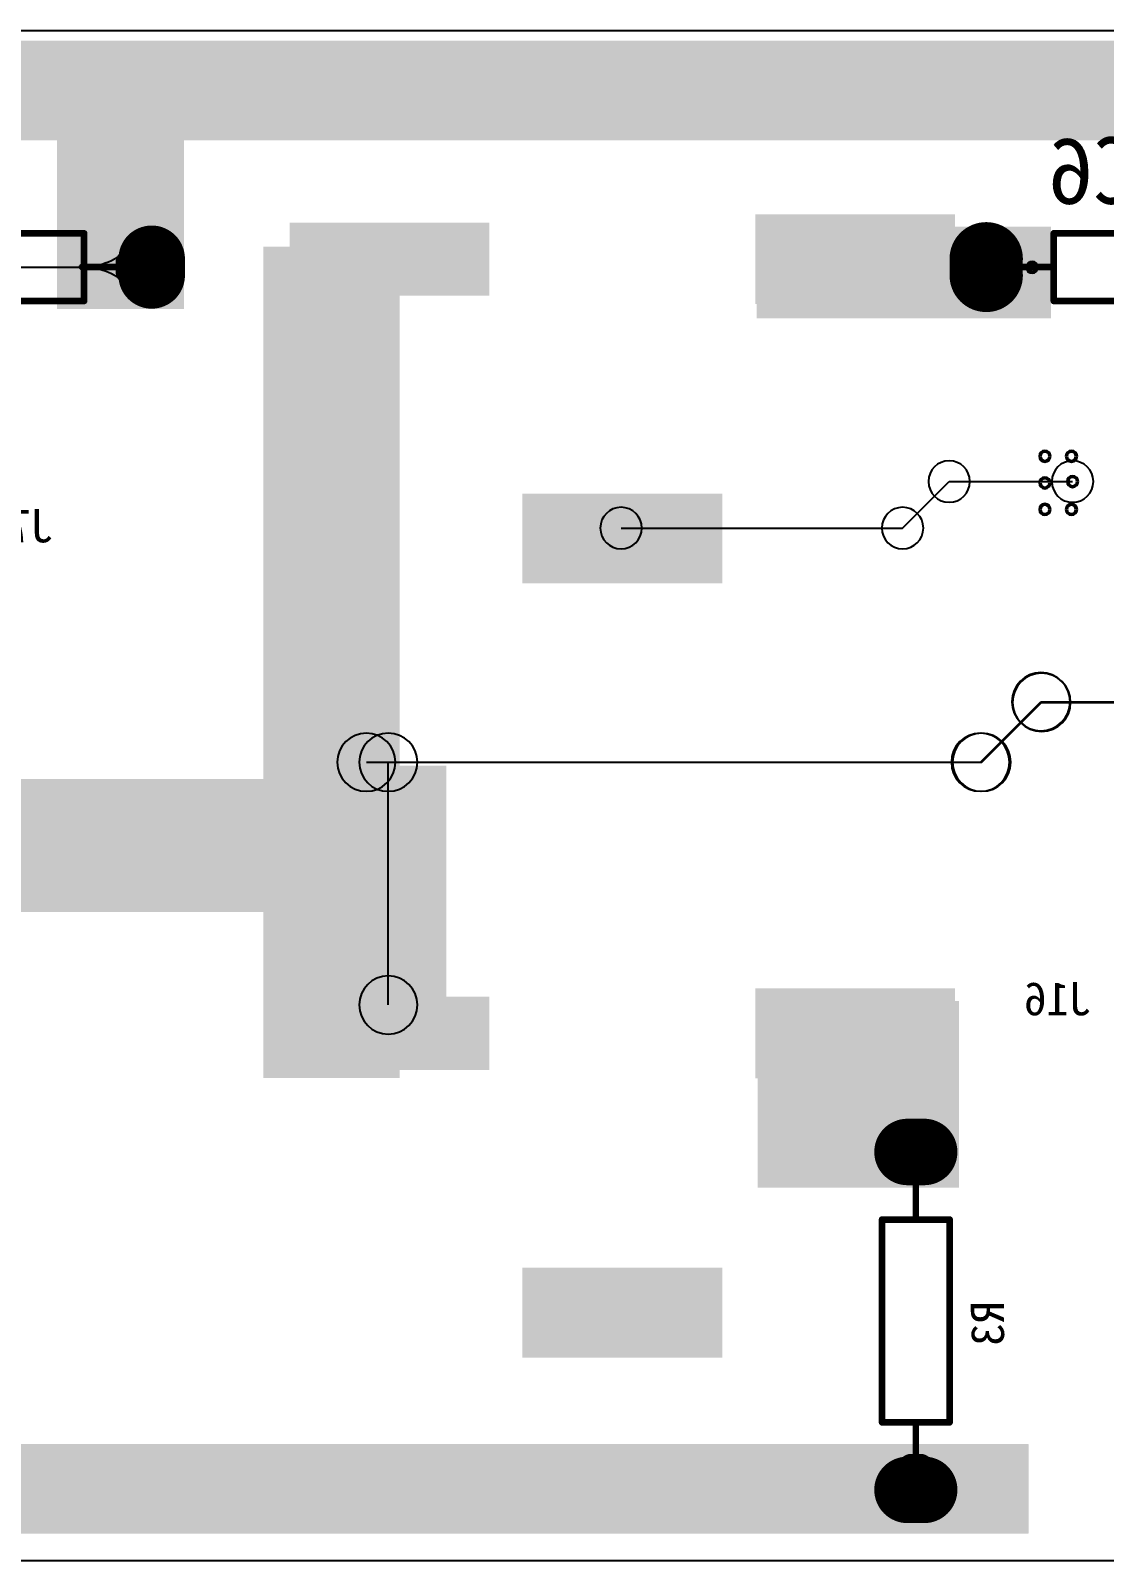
# Model space of a CAD drawing. Header units: inches. Extents: x 32166 to 66782, y 2386 to 7162.
# Drawn here: x 33631.7 to 33760.9, y 3216.8 to 3400.8 of the extents above; entities that cross this region are included whole.
import ezdxf

# ---------------------------------------------------------------- set-up
doc = ezdxf.new("R2010")
doc.units = ezdxf.units.IN
doc.header["$LTSCALE"] = 0.64311
doc.header["$MEASUREMENT"] = 0
for name, color, linetype in [('BOTTOMLAYER', 5, 'CONTINUOUS'), ('BOTTOMOVERLAY', 54, 'CONTINUOUS'), ('BOTTOMPASTE', 16, 'CONTINUOUS'), ('BOTTOMSOLDER', 6, 'CONTINUOUS'), ('KEEPOUTLAYER', 6, 'CONTINUOUS'), ('MULTILAYER', 9, 'CONTINUOUS')]:
    doc.layers.add(name, color=color, linetype=linetype)
doc.styles.get("Standard").update_dxf_attribs({"font": 'txt', "width": 0.8})

msp = doc.modelspace()

# ---------------------------------------------------------------- linework, layer by layer
at = {"layer": 'BOTTOMLAYER'}
for p, q in [((33620.71, 3372.4), (33643.38, 3372.4)), ((33746.66, 3372.4), (33752.17, 3372.4)), ((33752.17, 3372.4), (33752.2, 3372.37)), ((33736.61, 3341.01), (33742.21, 3346.61)), ((33742.21, 3346.61), (33757.05, 3346.61)), ((33702.75, 3341.01), (33736.61, 3341.01)), ((33745.97, 3312.85), (33753.25, 3320.13)), ((33753.25, 3320.13), (33776.09, 3320.13)), ((33674.75, 3312.85), (33745.97, 3312.85)), ((33674.75, 3283.65), (33674.75, 3312.85))]:
    msp.add_line(p, q, dxfattribs=at)
for points, const_width in [([(33646.3, 3371.4), (33646.3, 3373.4)], 8), ([(33746.66, 3371.4), (33746.66, 3373.4)], 8), ([(33643.38, 3373), (33643.38, 3371.8)], 2), ([(33737.2, 3265.97), (33739.2, 3265.97)], 8), ([(33737.2, 3225.33), (33739.2, 3225.33)], 8), ([(33738.8, 3228.25), (33737.6, 3228.25)], 2)]:
    msp.add_lwpolyline(points, dxfattribs=dict(at, const_width=const_width))
for points, const_width in [([(33648.3, 3373.4, 1), (33644.3, 3373.4, 1)], 4), ([(33748.66, 3373.4, 1), (33744.66, 3373.4, 1)], 4), ([(33648.3, 3371.4, 1), (33644.3, 3371.4, 1)], 4), ([(33748.66, 3371.4, 1), (33744.66, 3371.4, 1)], 4), ([(33643.88, 3373, 1), (33642.88, 3373, 1)], 1), ([(33643.88, 3371.8, 1), (33642.88, 3371.8, 1)], 1), ([(33737.2, 3263.97, 1), (33737.2, 3267.97, 1)], 4), ([(33739.2, 3263.97, 1), (33739.2, 3267.97, 1)], 4), ([(33737.2, 3223.33, 1), (33737.2, 3227.33, 1)], 4), ([(33739.2, 3223.33, 1), (33739.2, 3227.33, 1)], 4), ([(33737.6, 3227.75, 1), (33737.6, 3228.75, 1)], 1), ([(33738.8, 3227.75, 1), (33738.8, 3228.75, 1)], 1)]:
    msp.add_lwpolyline(points, format="xyb", close=True, dxfattribs=dict(at, const_width=const_width))
for centre, radius, start, end in [((33637.87, 3380.83), 8.43, 270, 315), ((33643.83, 3374.87), 0.254, 0, 180), ((33643.83, 3374.87), 0.254, 180, 0), ((33640.32, 3378.38), 5.98, 270.0001, 315.0001), ((33644.54, 3374.15), 0.254, 0, 180), ((33644.54, 3374.15), 0.254, 180, 0), ((33749.82, 3373.89), 0.254, 0, 180), ((33749.82, 3373.89), 0.254, 180, 0), ((33752.17, 3374.99), 2.59, 205.212, 270), ((33751.85, 3372.71), 0.254, 0, 180), ((33752.2, 3372.37), 0.5, 0, 180), ((33637.87, 3372.4), 0.254, 0, 180), ((33637.87, 3372.4), 0.254, 0, 180), ((33637.87, 3372.4), 0.254, 180, 0), ((33637.87, 3372.4), 0.254, 180, 0), ((33637.87, 3363.97), 8.43, 45, 90), ((33640.32, 3372.4), 0.254, 0, 180), ((33640.32, 3372.4), 0.254, 0, 180), ((33640.32, 3372.4), 0.254, 180, 0), ((33640.32, 3372.4), 0.254, 180, 0), ((33640.32, 3366.42), 5.98, 44.9999, 89.9999), ((33643.38, 3372.4), 0.254, 0, 180), ((33643.38, 3372.4), 0.254, 180, 0), ((33644.54, 3370.65), 0.254, 0, 180), ((33746.66, 3372.4), 0.254, 0, 180), ((33746.66, 3372.4), 0.254, 180, 0), ((33749.82, 3370.91), 0.254, 0, 180), ((33749.82, 3370.91), 0.254, 180, 0), ((33752.17, 3369.81), 2.59, 90, 154.788), ((33750.93, 3372.4), 0.254, 0, 180), ((33750.93, 3372.4), 0.254, 180, 0), ((33751.09, 3372.4), 0.254, 0, 180), ((33751.09, 3372.4), 0.254, 180, 0), ((33750.93, 3371.1), 1.3, 44.9997, 89.9997), ((33751.09, 3373.48), 1.08, 270.0002, 315.0002), ((33751.85, 3372.71), 0.254, 180, 0), ((33751.85, 3372.02), 0.254, 0, 180), ((33751.85, 3372.02), 0.254, 180, 0), ((33752.2, 3372.37), 0.5, 180, 0), ((33752.17, 3372.4), 0.254, 0, 180), ((33752.17, 3372.4), 0.254, 0, 180), ((33752.17, 3372.4), 0.254, 0, 180), ((33752.17, 3372.4), 0.254, 0, 180), ((33752.17, 3372.4), 0.254, 180, 0), ((33752.17, 3372.4), 0.254, 180, 0), ((33752.17, 3372.4), 0.254, 180, 0), ((33752.17, 3372.4), 0.254, 180, 0), ((33752.2, 3372.37), 0.254, 0, 180), ((33752.2, 3372.37), 0.254, 180, 0), ((33643.83, 3369.93), 0.254, 0, 180), ((33643.83, 3369.93), 0.254, 180, 0), ((33644.54, 3370.65), 0.254, 180, 0), ((33742.21, 3346.61), 2.5, 0, 180), ((33742.21, 3346.61), 2.5, 0, 180), ((33753.72, 3349.65), 0.5, 0, 180), ((33753.72, 3349.65), 0.5, 180, 0), ((33757.05, 3346.61), 2.5, 0, 180), ((33756.92, 3349.65), 0.5, 0, 180), ((33756.92, 3349.65), 0.5, 180, 0), ((33757.05, 3346.61), 0.5, 0, 180), ((33742.21, 3346.61), 2.5, 180, 0), ((33742.21, 3346.61), 2.5, 180, 0), ((33753.72, 3346.45), 0.5, 0, 180), ((33753.72, 3346.45), 0.5, 180, 0), ((33757.05, 3346.61), 2.5, 180, 0), ((33757.05, 3346.61), 0.5, 180, 0), ((33702.75, 3341.01), 2.5, 0, 180), ((33736.61, 3341.01), 2.5, 0, 180), ((33736.61, 3341.01), 2.5, 0, 180), ((33753.72, 3343.25), 0.5, 0, 180), ((33756.92, 3343.25), 0.5, 0, 180), ((33753.72, 3343.25), 0.5, 180, 0), ((33756.92, 3343.25), 0.5, 180, 0), ((33702.75, 3341.01), 2.5, 180, 0), ((33736.61, 3341.01), 2.5, 180, 0), ((33736.61, 3341.01), 2.5, 180, 0), ((33753.25, 3320.13), 3.5, 0, 180), ((33753.25, 3320.13), 3.5, 0, 180), ((33753.25, 3320.13), 3.5, 180, 0), ((33753.25, 3320.13), 3.5, 180, 0), ((33674.75, 3312.85), 3.5, 0, 180), ((33674.75, 3312.85), 3.5, 0, 180), ((33745.97, 3312.85), 3.5, 0, 180), ((33745.97, 3312.85), 3.5, 0, 180), ((33674.75, 3312.85), 3.5, 180, 0), ((33674.75, 3312.85), 3.5, 180, 0), ((33745.97, 3312.85), 3.5, 180, 0), ((33745.97, 3312.85), 3.5, 180, 0), ((33674.75, 3283.65), 3.5, 0, 180), ((33674.75, 3283.65), 3.5, 180, 0)]:
    msp.add_arc(centre, radius, start, end, dxfattribs=at)
for points in [[(33420.08, 3388.17), (33792.8, 3388.17), (33420.08, 3399.57), (33792.8, 3399.57)], [(33634.92, 3367.37), (33650.2, 3367.37), (33634.92, 3391.37), (33650.2, 3391.37)], [(33742.5, 3378.35), (33719.3, 3378.35), (33742.5, 3368.35), (33719.3, 3368.35)], [(33686.5, 3377.35), (33663.3, 3377.35), (33686.5, 3369.35), (33663.3, 3369.35)], [(33719.17, 3366.45), (33754.45, 3366.45), (33719.17, 3377.25), (33754.45, 3377.25)], [(33659.97, 3274.85), (33675.97, 3274.85), (33659.97, 3374.85), (33675.97, 3374.85)], [(33691.3, 3334.75), (33714.5, 3334.75), (33691.3, 3344.75), (33714.5, 3344.75)], [(33340.92, 3294.85), (33673.97, 3294.85), (33340.92, 3310.85), (33673.97, 3310.85)], [(33742.5, 3285.23), (33719.3, 3285.23), (33742.5, 3275.23), (33719.3, 3275.23)], [(33686.5, 3284.23), (33663.3, 3284.23), (33686.5, 3276.23), (33663.3, 3276.23)], [(33719.17, 3261.69), (33743.41, 3261.69), (33719.17, 3284.13), (33743.41, 3284.13)], [(33691.3, 3241.63), (33714.5, 3241.63), (33691.3, 3251.63), (33714.5, 3251.63)], [(33423.08, 3220.09), (33751.76, 3220.09), (33423.08, 3230.81), (33751.76, 3230.81)]]:
    msp.add_solid(points, dxfattribs=at)
at = {"layer": 'BOTTOMOVERLAY', "const_width": 0.8}
for points in [[(33613.78, 3376.46), (33638.17, 3376.46)], [(33638.17, 3368.33), (33638.17, 3376.46)], [(33754.79, 3368.33), (33754.79, 3376.46)], [(33754.79, 3376.46), (33779.18, 3376.46)], [(33638.17, 3372.4), (33642.23, 3372.4)], [(33750.73, 3372.4), (33754.79, 3372.4)], [(33613.78, 3368.33), (33638.17, 3368.33)], [(33754.79, 3368.33), (33779.18, 3368.33)], [(33738.2, 3257.84), (33738.2, 3261.9)], [(33734.14, 3233.45), (33734.14, 3257.84)], [(33734.14, 3257.84), (33742.26, 3257.84)], [(33742.26, 3233.45), (33742.26, 3257.84)], [(33734.14, 3233.45), (33742.26, 3233.45)], [(33738.2, 3229.39), (33738.2, 3233.45)]]:
    msp.add_lwpolyline(points, dxfattribs=at)
at = {"layer": 'BOTTOMOVERLAY', "const_width": 0.4}
for points in [[(33638.37, 3376.46, 1), (33637.97, 3376.46, 1)], [(33638.37, 3376.46, 1), (33637.97, 3376.46, 1)], [(33754.99, 3376.46, 1), (33754.59, 3376.46, 1)], [(33754.99, 3376.46, 1), (33754.59, 3376.46, 1)], [(33638.37, 3372.4, 1), (33637.97, 3372.4, 1)], [(33642.43, 3372.4, 1), (33642.03, 3372.4, 1)], [(33750.93, 3372.4, 1), (33750.53, 3372.4, 1)], [(33754.99, 3372.4, 1), (33754.59, 3372.4, 1)], [(33638.37, 3368.33, 1), (33637.97, 3368.33, 1)], [(33638.37, 3368.33, 1), (33637.97, 3368.33, 1)], [(33754.99, 3368.33, 1), (33754.59, 3368.33, 1)], [(33754.99, 3368.33, 1), (33754.59, 3368.33, 1)], [(33738.2, 3261.7, 1), (33738.2, 3262.1, 1)], [(33734.14, 3257.64, 1), (33734.14, 3258.04, 1)], [(33734.14, 3257.64, 1), (33734.14, 3258.04, 1)], [(33738.2, 3257.64, 1), (33738.2, 3258.04, 1)], [(33742.26, 3257.64, 1), (33742.26, 3258.04, 1)], [(33742.26, 3257.64, 1), (33742.26, 3258.04, 1)], [(33734.14, 3233.25, 1), (33734.14, 3233.65, 1)], [(33734.14, 3233.25, 1), (33734.14, 3233.65, 1)], [(33738.2, 3233.25, 1), (33738.2, 3233.65, 1)], [(33742.26, 3233.25, 1), (33742.26, 3233.65, 1)], [(33742.26, 3233.25, 1), (33742.26, 3233.65, 1)], [(33738.2, 3229.19, 1), (33738.2, 3229.59, 1)]]:
    msp.add_lwpolyline(points, format="xyb", close=True, dxfattribs=at)
at = {"layer": 'BOTTOMPASTE', "const_width": 8}
msp.add_lwpolyline([(33746.66, 3371.4), (33746.66, 3373.4)], dxfattribs=at)
at = {"layer": 'BOTTOMPASTE', "const_width": 4}
for points in [[(33748.66, 3373.4, 1), (33744.66, 3373.4, 1)], [(33748.66, 3371.4, 1), (33744.66, 3371.4, 1)]]:
    msp.add_lwpolyline(points, format="xyb", close=True, dxfattribs=at)
at = {"layer": 'BOTTOMSOLDER'}
for p, q in [((33746.12, 3312.85), (33753.32, 3320.05)), ((33753.32, 3320.05), (33776.52, 3320.05)), ((33672.12, 3312.85), (33746.12, 3312.85))]:
    msp.add_line(p, q, dxfattribs=at)
for points, const_width in [([(33746.66, 3371.4), (33746.66, 3373.4)], 8.81), ([(33643.38, 3373), (33643.38, 3371.8)], 2.81), ([(33738.8, 3228.25), (33737.6, 3228.25)], 2.81)]:
    msp.add_lwpolyline(points, dxfattribs=dict(at, const_width=const_width))
for points, const_width in [([(33748.87, 3373.4, 1), (33744.46, 3373.4, 1)], 4.41), ([(33748.87, 3371.4, 1), (33744.46, 3371.4, 1)], 4.41), ([(33644.08, 3373, 1), (33642.67, 3373, 1)], 1.41), ([(33644.08, 3371.8, 1), (33642.67, 3371.8, 1)], 1.41), ([(33737.6, 3227.54, 1), (33737.6, 3228.95, 1)], 1.41), ([(33738.8, 3227.54, 1), (33738.8, 3228.95, 1)], 1.41)]:
    msp.add_lwpolyline(points, format="xyb", close=True, dxfattribs=dict(at, const_width=const_width))
for centre, radius, start, end in [((33752.2, 3372.37), 0.703, 0, 180), ((33752.2, 3372.37), 0.703, 180, 0), ((33753.72, 3349.65), 0.703, 0, 180), ((33753.72, 3349.65), 0.703, 180, 0), ((33756.92, 3349.65), 0.703, 0, 180), ((33756.92, 3349.65), 0.703, 180, 0), ((33753.72, 3346.45), 0.703, 0, 180), ((33757.05, 3346.61), 0.703, 0, 180), ((33753.72, 3346.45), 0.703, 180, 0), ((33757.05, 3346.61), 0.703, 180, 0), ((33753.72, 3343.25), 0.703, 0, 180), ((33756.92, 3343.25), 0.703, 0, 180), ((33753.72, 3343.25), 0.703, 180, 0), ((33756.92, 3343.25), 0.703, 180, 0), ((33753.32, 3320.05), 3.5, 0, 180), ((33753.32, 3320.05), 3.5, 0, 180), ((33753.32, 3320.05), 3.5, 180, 0), ((33753.32, 3320.05), 3.5, 180, 0), ((33672.12, 3312.85), 3.5, 0, 180), ((33746.12, 3312.85), 3.5, 0, 180), ((33746.12, 3312.85), 3.5, 0, 180), ((33672.12, 3312.85), 3.5, 180, 0), ((33746.12, 3312.85), 3.5, 180, 0), ((33746.12, 3312.85), 3.5, 180, 0)]:
    msp.add_arc(centre, radius, start, end, dxfattribs=at)
for points in [[(32906.92, 3387.65), (33792.92, 3387.65), (32906.92, 3399.65), (33792.92, 3399.65)], [(33634.96, 3367.85), (33650.12, 3367.85), (33634.96, 3387.17), (33650.12, 3387.17)], [(33742.91, 3378.76), (33718.89, 3378.76), (33742.91, 3367.95), (33718.89, 3367.95)], [(33686.91, 3377.76), (33662.89, 3377.76), (33686.91, 3368.95), (33662.89, 3368.95)], [(33719.04, 3366.25), (33754.44, 3366.25), (33719.04, 3377.09), (33754.44, 3377.09)], [(33659.72, 3274.85), (33676.12, 3274.85), (33659.72, 3374.85), (33676.12, 3374.85)], [(33690.89, 3334.35), (33714.91, 3334.35), (33690.89, 3345.16), (33714.91, 3345.16)], [(33670.12, 3278.05), (33681.72, 3278.05), (33670.12, 3312.45), (33681.72, 3312.45)], [(33340.92, 3295.25), (33669.32, 3295.25), (33340.92, 3310.45), (33669.32, 3310.45)], [(33686.91, 3284.64), (33662.89, 3284.64), (33686.91, 3275.83), (33662.89, 3275.83)], [(33742.91, 3285.64), (33718.89, 3285.64), (33742.91, 3274.83), (33718.89, 3274.83)], [(33719.32, 3262.45), (33742.92, 3262.45), (33719.32, 3284.05), (33742.92, 3284.05)], [(33690.89, 3241.23), (33714.91, 3241.23), (33690.89, 3252.04), (33714.91, 3252.04)], [(33006.6, 3220.05), (33751.72, 3220.05), (33006.6, 3230.85), (33751.72, 3230.85)]]:
    msp.add_solid(points, dxfattribs=at)
at = {"layer": 'KEEPOUTLAYER'}
for p, q in [((32676.92, 3400.85), (34016.92, 3400.85)), ((32676.92, 3216.85), (34016.92, 3216.85))]:
    msp.add_line(p, q, dxfattribs=at)
at = {"layer": 'MULTILAYER'}
for points, const_width in [([(33646.3, 3371.4), (33646.3, 3373.4)], 8), ([(33643.38, 3373), (33643.38, 3371.8)], 2), ([(33737.2, 3265.97), (33739.2, 3265.97)], 8), ([(33737.2, 3225.33), (33739.2, 3225.33)], 8), ([(33738.8, 3228.25), (33737.6, 3228.25)], 2)]:
    msp.add_lwpolyline(points, dxfattribs=dict(at, const_width=const_width))
for points, const_width in [([(33648.3, 3373.4, 1), (33644.3, 3373.4, 1)], 4), ([(33648.3, 3371.4, 1), (33644.3, 3371.4, 1)], 4), ([(33643.88, 3373, 1), (33642.88, 3373, 1)], 1), ([(33643.88, 3371.8, 1), (33642.88, 3371.8, 1)], 1), ([(33737.2, 3263.97, 1), (33737.2, 3267.97, 1)], 4), ([(33739.2, 3263.97, 1), (33739.2, 3267.97, 1)], 4), ([(33737.2, 3223.33, 1), (33737.2, 3227.33, 1)], 4), ([(33739.2, 3223.33, 1), (33739.2, 3227.33, 1)], 4), ([(33737.6, 3227.75, 1), (33737.6, 3228.75, 1)], 1), ([(33738.8, 3227.75, 1), (33738.8, 3228.75, 1)], 1)]:
    msp.add_lwpolyline(points, format="xyb", close=True, dxfattribs=dict(at, const_width=const_width))
for centre, start, end in [((33752.2, 3372.37), 0, 180), ((33752.2, 3372.37), 180, 0), ((33753.72, 3349.65), 0, 180), ((33753.72, 3349.65), 180, 0), ((33756.92, 3349.65), 0, 180), ((33756.92, 3349.65), 180, 0), ((33757.05, 3346.61), 0, 180), ((33753.72, 3346.45), 0, 180), ((33753.72, 3346.45), 180, 0), ((33757.05, 3346.61), 180, 0), ((33753.72, 3343.25), 0, 180), ((33756.92, 3343.25), 0, 180), ((33753.72, 3343.25), 180, 0), ((33756.92, 3343.25), 180, 0)]:
    msp.add_arc(centre, 0.5, start, end, dxfattribs=at)
for points in [[(33742.5, 3378.35), (33719.3, 3378.35), (33742.5, 3368.35), (33719.3, 3368.35)], [(33686.5, 3377.35), (33663.3, 3377.35), (33686.5, 3369.35), (33663.3, 3369.35)], [(33691.3, 3334.75), (33714.5, 3334.75), (33691.3, 3344.75), (33714.5, 3344.75)], [(33742.5, 3285.23), (33719.3, 3285.23), (33742.5, 3275.23), (33719.3, 3275.23)], [(33686.5, 3284.23), (33663.3, 3284.23), (33686.5, 3276.23), (33663.3, 3276.23)], [(33691.3, 3241.63), (33714.5, 3241.63), (33691.3, 3251.63), (33714.5, 3251.63)]]:
    msp.add_solid(points, dxfattribs=at)

# ---------------------------------------------------------------- texts
at = {"layer": 'BOTTOMOVERLAY', "text_generation_flag": 2}
for s, height, rotation, p in [('AC6', 8, 360, (33770.44, 3380.01)), ('J7', 4, 360, (33634.53, 3339.29)), ('J16', 4, 360, (33759.37, 3282.41)), ('R3', 4, 90, (33748.81, 3248.05))]:
    msp.add_text(s, height=height, rotation=rotation, dxfattribs=at).set_placement(p)

doc.saveas('drawing.dxf')
